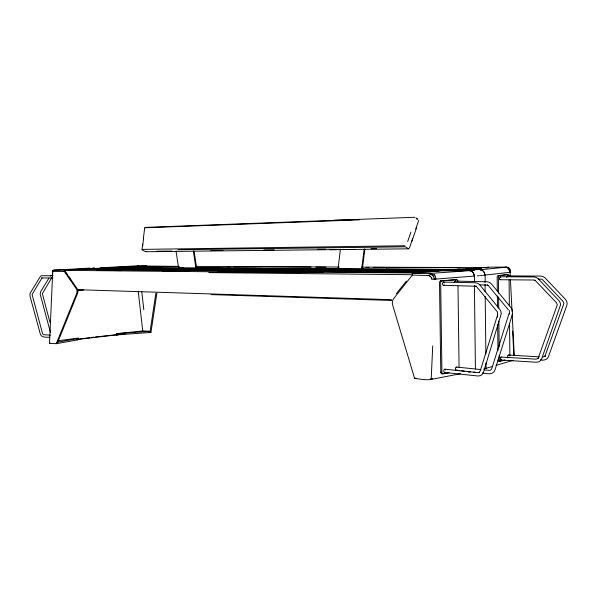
<?xml version="1.0" encoding="UTF-8"?>
<svg xmlns="http://www.w3.org/2000/svg" width="597" height="597" viewBox="0 0 597 597"><rect width="100%" height="100%" fill="white"/><g stroke="black" fill="none" stroke-linecap="round" stroke-linejoin="round"><path stroke-width="0.9" d="M434.556 279.165L431.735 279.254L431.713 278.747A2.992 2.948 -1.1 0 0 431.653 278.426A3.209 3.157 -2.4 0 0 431.422 277.814L430.347 276.471M146.384 266.635L146.489 265.949L146.869 266.21M52.469 273.717L52.849 273.874M52.469 273.493L52.491 273.919M49.544 343.141L52.715 271.866M49.939 342.962A4 0.403 -2.6 0 0 50.73 343.394L56.275 343.693L76.64 293.493A4.134 3.067 -86.5 0 0 76.244 288.747L64.252 271.366L64.349 270.053L146.72 265.837L138.698 265.986M446.444 270.478L412.348 273.269L412.191 275.292L393.729 298.53A5.686 4.134 -87 0 0 392.639 304.963L414.594 378.341L422.728 379.498A5.746 0.851 0.2 0 0 431.176 379.408L432.728 345.932M52.596 270.807L52.663 271.628M160.809 267.755L120.691 267.68L128.131 267.725M340.402 249.33L338.066 268.643L338.783 268.598M141.996 249.524L142.661 244.091M143.325 238.688L144.72 227.823M142.646 246.083L143.526 238.867M364.177 249.053L361.707 268.777L362.409 268.732L364.879 249.024M487.95 267.65L488.122 267.247L488.368 267.68M509.86 272.307L509.577 272.142M155.847 293.299L149.937 332.507L116.4 334.902L116.355 333.693L143.161 330.902L149.795 331.328L149.937 332.507L150.959 332.41L156.884 293.231M52.573 272.307L52.558 272.404A3.895 2.313 86.4 0 0 52.387 273.889M509.689 272.299L509.726 272.247A5.134 4.806 61.3 0 0 509.398 270.874A5.089 4.761 61.4 0 0 507.883 268.583A2.582 0.731 37.2 0 0 508.084 268.486L507.584 267.575L506.002 267.172L480.13 269.754C486.331 270.262 485.115 278.426 485.033 282.545M435.019 279.135L435.788 279.015A5.664 4.597 -84.3 0 0 434.497 274.829L434.377 274.829M497.599 314.85L480.219 371.05L478.891 372.677L479.555 372.282L478.048 372.677L444.929 369.2M509.092 313.373L491.585 369.215L490.092 370.416L484.234 369.886M407.706 241.487L410.893 232.158M415.773 228.957L418.669 220.48M409.4 248.136L412.572 238.845M411.893 241.315L416.639 227.412M52.648 272.038L52.685 271.926A2.701 1.455 61.4 0 1 52.842 271.695M56.275 343.693L77.632 339.902L78.244 339.387L78.207 338.133L58.043 340.745M52.685 271.956L52.693 271.926A2.716 1.44 63.1 0 1 52.857 271.71A2.433 1.343 56.1 0 1 53.215 271.404M444.25 270.628L461.727 270.434L480.078 268.919L462.548 268.829L443.929 270.329L444.392 270.351M52.655 270.59L53.529 270.075L64.349 270.053M48.932 278.12L40.738 291.575L40.148 294.157L50.514 332.633M51.82 277.545L42.357 293.649L49.961 322.335M435.817 279.068L435.452 279.112M469.018 269.516L468.22 269.635M510.062 272.262L510.263 275.963M396.415 293.552L406.385 281.068M50.2 276.105L51.364 275.262M453.526 269.829L453.929 269.859L453.093 269.829M71.177 280.008L77.155 288.672A4.127 3.067 -86.5 0 1 77.558 293.411L57.2 343.551L57.237 342.238L77.588 338.633L78.207 338.133M155.235 267.755L120.072 267.568L146.235 266.277L144.317 266.456M453.862 269.62L453.13 269.851M54.036 270.165L89.953 268.09M460.593 269.471L458.444 269.568M459.772 269.344L456.601 269.799L458.22 269.501M457.25 269.411L459.511 269.329M456.347 269.807L455.966 269.71L456.541 269.613M470.108 269.665L468.757 269.754L471.936 269.426M137.758 265.971L138.713 265.755A3.597 2.351 86.6 0 0 137.832 266.023M101.736 267.493L100.856 267.769L138.72 265.755M468.011 269.419L462.033 269.881M468.145 269.389L463.347 269.351M483.831 368.998L491.906 366.61M496.003 365.394L513.204 360.304M505.04 359.976L500.01 361.439A1.724 0.694 -87.5 0 1 499.293 359.931L499.241 355.305M500.465 360.879L498.786 361.364A1.716 0.694 -87.5 0 1 498.07 359.857M457.093 269.904L461.69 269.934M453.198 269.762L453.638 269.687M458.459 373.677L460.19 373.349M431.176 379.408L460.026 373.826M468.66 372.162L470.354 371.834M444.213 373.394L441.937 373.826A1.866 1.119 -85.1 0 1 440.787 372.185L439.519 282.844A1.873 1.134 -88.5 0 1 440.631 280.881L455.668 279.665A1.836 1.097 -88.6 0 1 456.078 279.762M445.728 373.11L447.228 372.827M449.123 372.804L443.086 373.953A1.866 1.119 -85.1 0 1 441.929 372.312L440.668 282.866A1.873 1.134 -88.5 0 1 441.78 280.903L456.817 279.687A1.843 1.097 -88.5 0 1 457.936 281.433M468.473 269.523L468.839 269.516M471.675 269.568L470.429 269.74M454.026 269.732L454.533 269.62M414.602 378.364L415.885 378.17M468.787 269.643L467.518 269.747M470.369 269.687L471.264 269.411M454.324 269.643L453.854 269.777L455.078 269.523M78.162 339.193L81.565 338.745M82.423 338.633L89.96 337.641M91.341 337.462L94.087 337.096M76.401 339.596L118.945 334.611L116.4 334.902M464.548 269.799L464.832 269.814M76.625 339.603L78.244 339.387M465.309 269.941L467.235 269.717M471.496 269.59L470.749 269.665M456.906 269.68L458.809 269.501M480.488 275.583L481.98 275.411M482.727 275.329L484.204 275.165M460.265 269.866L460.1 269.837M123.131 334.193L124.795 334.014M468.07 269.613L468.391 269.486M95.453 336.917L100.124 336.432M101.669 336.268L117.288 334.641M122.534 334.238L124.333 334.044M454.765 269.643L457.653 269.426M412.467 275.113L428.027 275.486A3.298 2.239 42.9 0 1 428.534 275.56M468.473 269.396L461.69 269.889M469.272 270.396L471.1 270.247M451.004 270.113L454.205 269.904M458.309 269.523L461.414 269.329M465.921 268.963L488.271 267.172L506.711 267.105L508.831 267.822M456.683 269.926L462.459 269.366M456.548 269.881L463.347 269.396M414.96 273.478L412.318 273.695M470.496 268.934L474.167 268.643M477.846 268.344L481.518 268.046M471.294 268.956L473.988 268.732M478.473 268.374L481.167 268.15M485.659 267.792L487.458 267.643M477.399 275.821L479.458 275.657M116.355 333.693L149.795 331.328M469.436 270.642C472.234 270.777 474.212 273.381 474.287 276.068L434.153 279.217A5.634 4.843 84.5 0 0 429.213 273.516L469.436 270.642C474.779 270.926 474.824 277.829 474.361 281.657M472.548 270.419L474.615 270.269M78.349 290.179L82.789 289.866M78.528 290.284L83.826 289.903M457.257 269.553L456.145 269.814M468.011 269.672L467.235 269.762M53.23 271.419A2.284 1.246 50 0 1 53.484 271.389L65.252 271.434M455.078 269.568L456.78 269.463M455.653 269.575L456.384 269.531M470.078 269.717L467.473 269.859M467.167 269.687L466.541 269.762M455.459 269.538L455.869 269.516M92.722 267.934L94.565 267.837M102.923 268.06L101.244 268.165M179.249 267.687L178.518 267.725L176.063 251.203L176.645 251.18M460.481 269.754L464.593 269.65L460.481 269.799L462.735 269.635M75.849 269.538L82.662 269.187L352.894 271.366M84.938 269.075L91.632 268.732L361.61 270.74M93.871 268.613L100.453 268.277L370.133 270.128M102.654 268.165L378.476 269.531M111.288 267.725L386.632 268.948M127.974 267.299L120.698 267.598M132.512 267.06L138.87 266.732M64.289 271.366L65.379 271.314M434.549 279.165L435.019 279.135M465.414 269.948L466.302 269.889M466.936 269.732L465.033 269.829M468.846 269.829L467.003 269.874L468.384 269.807M109.744 267.702L113.049 267.56M456.302 269.493L457.205 269.448M467.921 269.792L468.846 269.784M462.6 269.396L463.235 269.337M543.061 357.081L545.389 355.887L544.815 356.566L563.911 303.492L563.068 301.395L542.74 279.903L541.621 279.209L538.218 279.083M458.593 269.486L458.981 269.471M457.25 269.456L458.115 269.404M459.19 269.486L459.593 269.471M333.872 220.3L415.027 217.271M145.429 227.39L358.924 219.42M144.817 227.785L359.252 219.86M457.757 269.434L458.6 269.389M466.511 269.896L467.376 269.851M458.28 269.411L459.1 269.374M460.869 269.672L464.593 269.65M466.011 269.911L466.847 269.874M459.809 269.478L460.242 269.426M464.481 269.814L465.212 269.807M471.332 269.448L471.727 269.448M142.176 249.382L405.005 245.755M177.936 249.747L405.296 246.807M156.862 251.21L171.757 251.031M210.86 250.576L222.965 250.434M263.926 249.956L274.172 249.837M317.723 249.33L325.38 249.248M370.998 248.71L376.588 248.65M146.004 251.733L355.014 249.389M330.171 249.71L408.706 248.83M145.944 266.202L179.212 266.344M195.853 266.419L339.223 267.016M361.633 267.12L488.152 267.665M178.936 266.501L146.235 266.277M227.36 266.717L230.151 266.725M233.875 266.747L311.164 267.09M315.82 267.113L326.059 267.157M366.103 267.337L368.894 267.344M373.55 267.366L460.145 267.755M477.996 269.262L480.481 269.307L461.742 270.851L443.571 270.747M507.487 275.896L540.867 276.068L543.106 276.545L545.143 277.956L565.501 299.425L566.71 301.291L567.15 303.477L566.807 305.433L548.531 356.446C547.456 359.849 543.397 360.692 540.3 359.916M500.271 276.747L533.994 276.948L536.434 277.515L538.322 278.859L558.911 300.672L560.135 302.567L560.583 304.791L541.778 358.551L540.307 360.797L538.748 361.819L536.27 362.237L500.905 360.036M179.413 267.866L183.13 267.881M196.159 267.963L262.202 268.351M283.605 268.478L338.484 268.799M361.745 268.934L363.603 268.948M386.863 269.083L461.28 269.523M179.481 267.904L183.473 267.949M196.271 268.001L255.949 268.351M282.993 268.516L338.26 268.866M386.505 269.128L457.377 269.546M154.713 267.993L454.093 269.837M146.041 268.456L446.146 270.478M137.213 268.934L438.929 271.135M128.228 269.419L430.594 271.807M119.079 269.911L422.049 272.493M53.021 278.015L41.663 277.971L42.066 277.836L32.089 294.455L42.536 333.611L43.327 334.678L50.387 335.141M217.607 271.232L420.176 273.06M96.498 270.411L121.325 270.642M162.683 271.031L189.1 271.277M228.763 271.642L256.613 271.904M295.396 272.269L323.462 272.53M65.066 270.359L301.425 272.628M208.763 272.598L411.445 274.724M500.032 279.717L534.024 280.023L535.442 280.433L534.934 280.18L556.441 302.672L557.299 304.806L538.016 358.67L538.598 357.976L536.248 359.185L501.144 357.051M53.058 275.792L41.939 275.695L40.551 276.12L29.984 293.523L30.044 296.284L40.26 333.872C41.133 338.089 46.573 336.992 49.588 337.29M427.564 275.478L427.982 275.486M455.407 281.105L487.1 281.769L489.577 282.403L491.391 283.888L511.129 307.791L512.293 309.865L512.427 314.425L494.988 369.909C493.406 375.326 486.443 373.744 482.495 372.976M412.348 273.269L428.109 273.598L430.825 274.381M440.631 280.881L441.399 280.896M443.713 282.075L475.511 282.769L478.003 283.418L479.824 284.926L499.659 309.194L500.831 311.298L501.264 313.746L483.503 372.17L482.167 374.461L480.443 375.647L478.085 376.013L444.541 372.438M479.943 284.911L487.137 285.082L488.339 285.59L508.42 309.918M443.317 285.291L476.249 286.262L496.92 311.35M77.782 289.702L391.513 299.701M211.099 294.59L391.692 300.455M429.228 273.516L433.959 274.792A2.866 1.216 33.9 0 0 434.392 274.859M539.345 356.864L508.316 355.028M150.959 332.41L149.123 332.186M456.548 367.065L480.682 369.528M473.622 372.05L475.399 372.237M459.847 370.633L456.16 370.252A1.612 0.948 -85.4 0 1 455.481 368.125A1.612 0.948 -85.4 0 1 456.929 367.297M461.682 370.819L464.444 371.103M468.13 371.483L469.973 371.67M440.787 372.185L441.549 372.267M480.13 269.754C482.876 269.799 484.876 272.478 484.943 275.083L510.651 272.225A5.022 4.589 84 0 0 505.995 267.165M142.496 250.203L145.892 251.71M429.586 275.956L429.594 275.948A3.903 3.037 49.5 0 1 430.034 276.187L430.355 276.471M405.848 247.143L406.945 247.8M407.497 248.128L408.587 248.792M431.4 274.695L433.109 275.911M416.206 218.562L417.288 219.263M416.221 218.024L417.84 219.077M433.646 276.389L434.153 276.896M509.144 268.12L509.801 269.277M64.901 271.284L71.371 280.538M66.237 272.859L67.715 275.001M68.7 276.426L70.685 279.292M194.077 250.979L196.607 267.784L195.876 267.829L193.346 251.009M431.728 278.836L431.721 278.747A3.157 3.104 -0.3 0 0 431.422 277.814M509.92 269.732L509.98 270.217M141.802 291.933L143.81 309.686M138.228 291.239L142.765 331.245M510.45 279.695L512.047 311.358M512.189 314.149L514.248 355.125M512.636 331.044L513.868 355.521M77.588 338.633L77.632 339.902M121.004 333.566L121.042 334.775M474.406 285.359L475.428 369.036M457.996 286.097L459.063 367.23M509.084 279.911L509.353 305.88M509.405 310.515L509.442 314.231M509.539 323.499L509.875 355.961M498.562 293.224L498.391 277.471A1.724 0.701 -89.4 0 1 499.07 275.665L508.36 274.59A1.694 0.672 -89.4 0 1 509.047 276.202M498.599 296.933L498.726 308.052M498.868 321.022L499.152 346.961M497.316 291.351L497.159 277.463A1.724 0.701 -89.4 0 1 497.846 275.657L507.144 274.583A1.694 0.679 -89.4 0 1 507.629 275.023M497.361 295.978L497.488 307.089M497.54 311.716L497.599 317.276M497.682 324.678L497.965 350.603M485.055 284.366L485.137 291.873M485.197 296.425L485.868 353.961M485.973 362.991L486.033 368.349M500.547 279.359A1.507 0.612 -89.4 0 1 499.652 279.142A1.507 0.612 -89.4 0 1 499.831 276.963A1.507 0.612 -89.4 0 1 500.696 277.515M501.413 359.603A1.5 0.604 -87.5 0 1 500.584 359.685A1.5 0.604 -87.5 0 1 500.57 357.663A1.5 0.604 -87.5 0 1 501.39 357.275M506.778 277.426A1.485 0.59 -89.4 0 1 507.099 276.053A1.485 0.59 -89.4 0 1 507.726 276.15M508.077 357.969A1.478 0.59 -87.6 0 1 507.726 355.715A1.478 0.59 -87.6 0 1 508.719 355.708M456.966 369.789A1.612 0.948 -85.4 0 1 456.586 370.17M454.25 282.777A1.612 0.963 -88.5 0 1 454.772 281.277A1.612 0.963 -88.5 0 1 455.795 281.388M444.153 284.903A1.634 0.985 -88.5 0 1 442.713 284.672A1.634 0.985 -88.5 0 1 443.004 282.306A1.634 0.985 -88.5 0 1 444.399 282.896M444.974 372.356A1.634 0.978 -85.2 0 1 443.802 371.468A1.634 0.978 -85.2 0 1 444.355 369.379A1.634 0.978 -85.2 0 1 445.608 369.953M429.609 275.896A3.933 3.119 50.2 0 1 430.183 276.254M428.504 275.463A3.522 2.575 46.9 0 1 429.594 275.851M432.168 378.737L430.474 379.065L432.168 378.744M476.249 286.262L475.727 286.12L476.257 286.329M487.839 285.209L487.324 285.067L487.853 285.269"/></g></svg>
